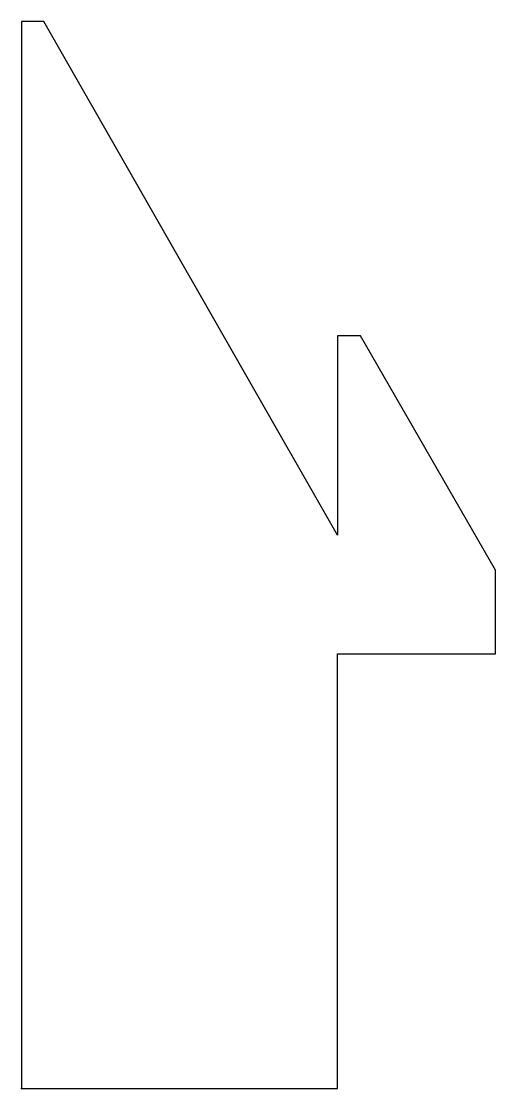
# Model space of a CAD drawing. Header units: inches. Extents: x 0 to 0.75, y 0 to 1.69.
import ezdxf

# ---------------------------------------------------------------- set-up
doc = ezdxf.new("R2010")
doc.units = ezdxf.units.IN
doc.layers.get('0').update_dxf_attribs({"linetype": 'CONTINUOUS'})

msp = doc.modelspace()

# ---------------------------------------------------------------- linework, layer by layer
msp.add_lwpolyline([(0, 0), (0.5, 0), (0.5, 0.6875), (0.75, 0.6875), (0.75, 0.8196), (0.5361, 1.1901), (0.5, 1.1901), (0.5, 0.875), (0.0357, 1.6875), (0, 1.6875)], close=True)
msp.add_point((0, 0))

doc.saveas('drawing.dxf')
